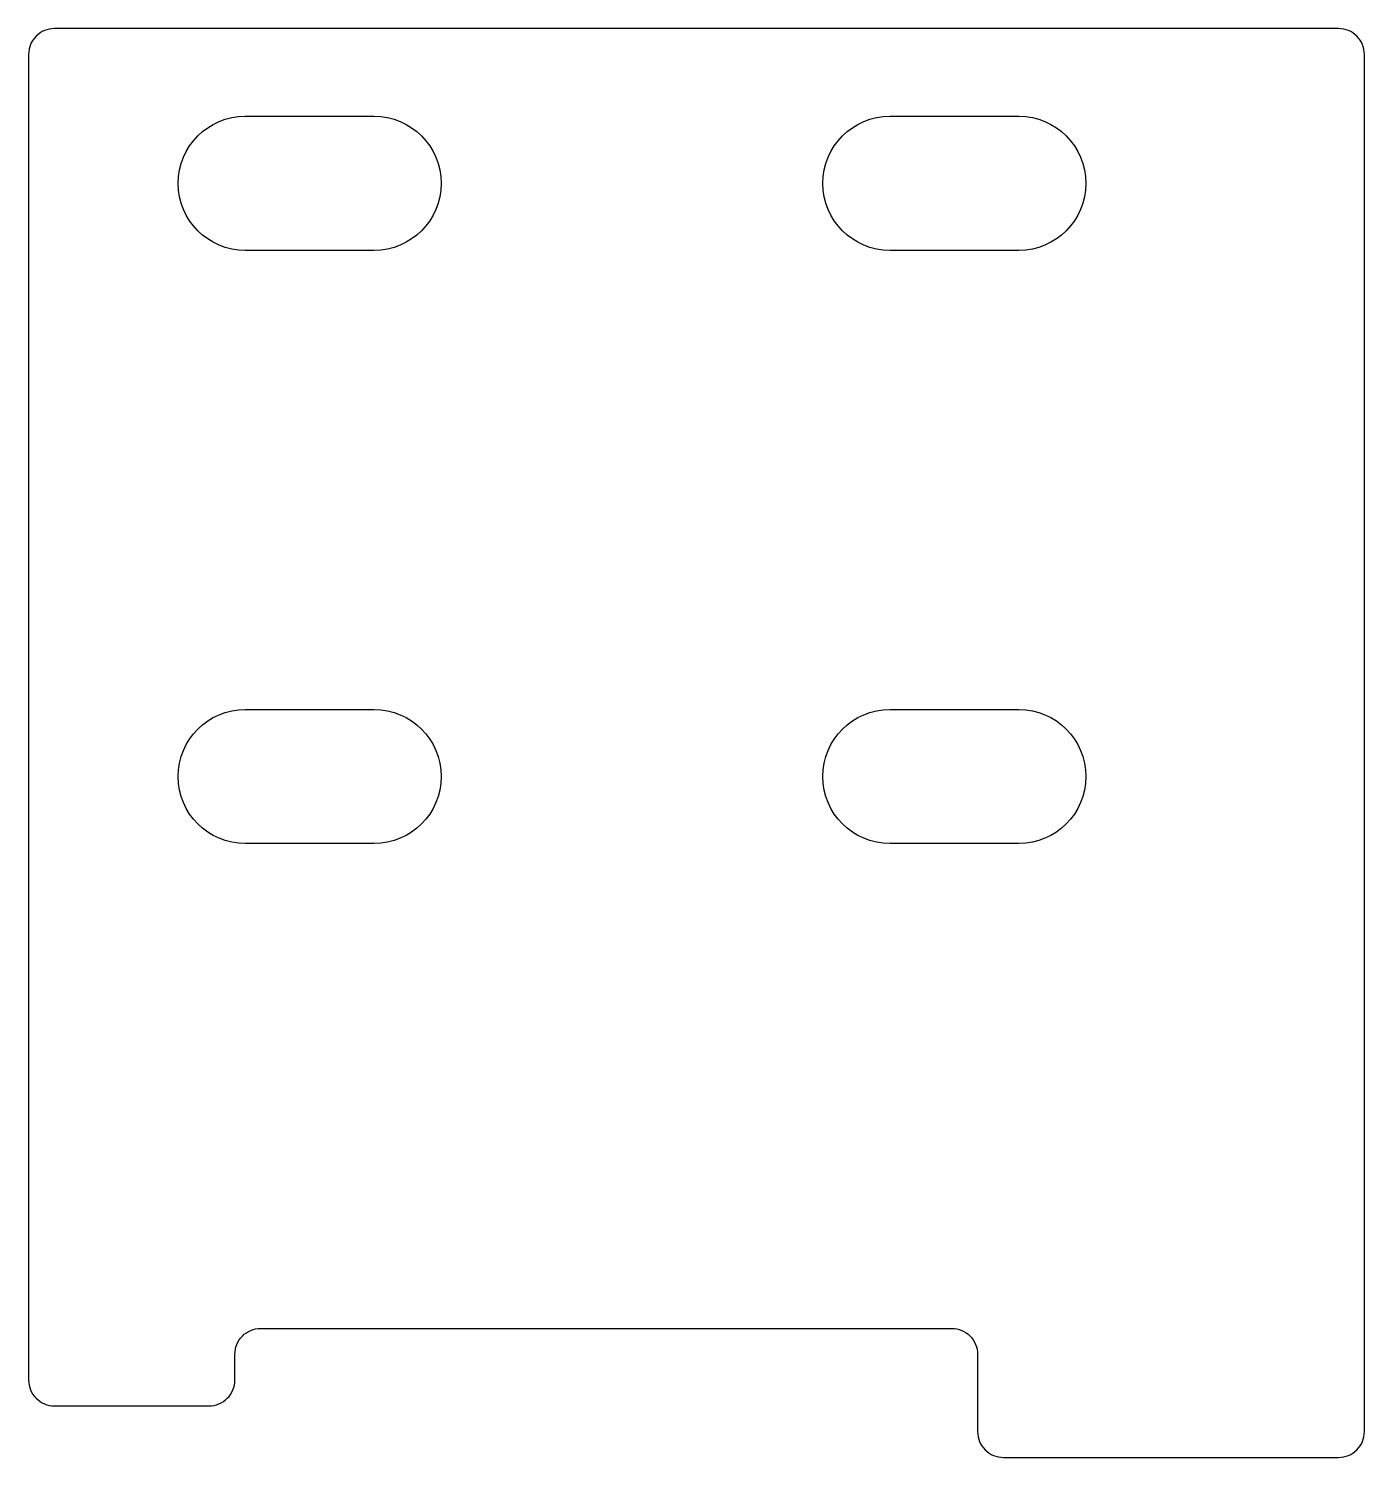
# Model space of a CAD drawing. Extents: x 0 to 51.8, y 0 to 55.4.
import ezdxf

# ---------------------------------------------------------------- set-up
doc = ezdxf.new("R2010")
doc.units = 0
doc.header["$MEASUREMENT"] = 0
doc.layers.get('0').update_dxf_attribs({"linetype": 'CONTINUOUS'})

msp = doc.modelspace()

# ---------------------------------------------------------------- linework, layer by layer
at = {"color": 7, "linetype": 'CONTINUOUS'}
for points in [[(35.8, 5, -0.414214), (36.8, 4), (36.8, 1, 0.414214), (37.8, 0), (50.8, 0, 0.414214), (51.8, 1), (51.8, 54.4, 0.414214), (50.8, 55.4), (1, 55.4, 0.414214), (0, 54.4), (0, 3, 0.414214), (1, 2), (7, 2, 0.414214), (8, 3), (8, 4, -0.414214), (9, 5)], [(8.4, 52), (13.4, 52, -1), (13.4, 46.8), (8.4, 46.8, -1)], [(33.4, 52), (38.4, 52, -1), (38.4, 46.8), (33.4, 46.8, -1)], [(8.4, 29), (13.4, 29, -1), (13.4, 23.8), (8.4, 23.8, -1)], [(33.4, 29), (38.4, 29, -1), (38.4, 23.8), (33.4, 23.8, -1)]]:
    msp.add_lwpolyline(points, format="xyb", close=True, dxfattribs=at)

doc.saveas('drawing.dxf')
